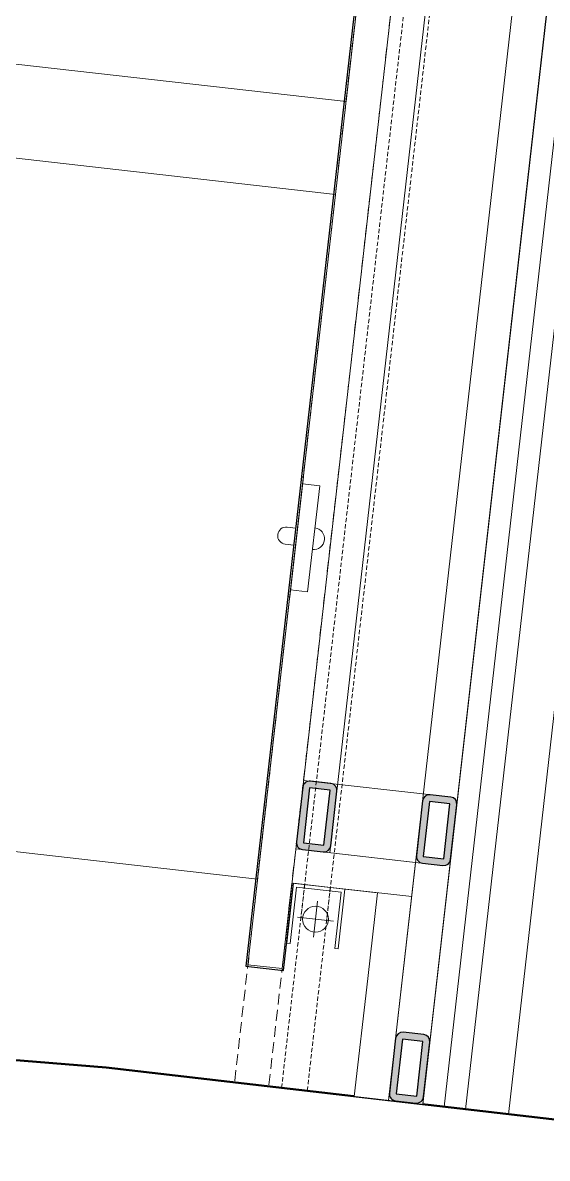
# Model space of a CAD drawing. Header units: millimetres. Extents: x 26282 to 30760, y 1404 to 4574.
# Drawn here: x 29411.3 to 29441.7, y 3490.5 to 3556.4 of the extents above; entities that cross this region are included whole.
import ezdxf

# ---------------------------------------------------------------- set-up
doc = ezdxf.new("R2010")
doc.units = ezdxf.units.MM
doc.header["$LTSCALE"] = 0.25
doc.set_wipeout_variables(frame=1)
doc.linetypes.add('01-2BASEMENT$0$HIDDEN', pattern=[0.375, 0.25, -0.125])
doc.linetypes.add('HIDDEN', pattern=[0.375, 0.25, -0.125])
for name, color, linetype, lineweight in [('AB-DUV', 4, 'Continuous', 50), ('FURNITURE (3RDF)', 43, 'Continuous', 20), ('HIDDEN (3RDF)', 145, 'HIDDEN', 13), ('ID-ALCIPAN', 124, 'Continuous', 20), ('ID-HATCH', 252, 'Continuous', 18), ('LIGHTENING FIXTURE (3RDF)', 50, 'Continuous', 20), ('METAL PROFILE (3RDF)', 251, 'Continuous', 18), ('MIRROR (3RDF)', 150, 'Continuous', 9), ('WALL CLADDING (3RDF)', 43, 'Continuous', 13), ('WALLPAPER (3RDF)', 63, 'Continuous', 13)]:
    doc.layers.add(name, color=color, linetype=linetype, lineweight=lineweight)
for name, color, linetype in [('ID-PROFIL', 145, 'Continuous'), ('LEATHER (3RDF)', 57, 'Continuous'), ('WIPEOUT(3RDF)', 250, 'Continuous')]:
    doc.layers.add(name, color=color, linetype=linetype)
doc.linetypes.add('BATTING', pattern='A,0.0001,-0.1,[134,ltypeshp.shx,S=0.1,R=0,X=-0.1,Y=0],-0.2,[134,ltypeshp.shx,S=0.1,R=180,X=0.1,Y=0],-0.1', length=0.4001000000000002)

# ---------------------------------------------------------------- blocks, each defined once
blk = doc.blocks.new('A$C4A193E75')
for p, q in [((198.9999931202255, 158.172216008119), (198.9999931202255, 8.172216008759277)), ((198.9999931202255, 8.172216008759277), (78.10612075170502, 8.172216008752002))]:
    blk.add_line(p, q)
blk = doc.blocks.new('20x40 profil')
at = {"layer": 'METAL PROFILE (3RDF)'}
h = blk.add_hatch(color=256, dxfattribs=at)
edge = h.paths.add_edge_path()
edge.add_line((-1.600000000011276, 2), (1.599999999989448, 2))
edge.add_arc((1.599999999989448, 1.599999999998543), 0.3999999999978172, 359.999999999479, 449.9999999994789, ccw=False)
edge.add_line((1.999999999979991, 1.599999999998543), (1.999999999979991, 0.4000000000014552))
edge.add_arc((1.599999999989448, 0.3999999999941792), 0.3999999999978172, 270.0000000005211, 360.00000000052114, ccw=False)
edge.add_line((1.599999999989448, 0), (-1.600000000011276, -7e-16))
edge.add_arc((-1.600000000011276, 0.4000000000014552), 0.4000000000050933, 180.0000000005211, 270.0000000005211, ccw=False)
edge.add_line((-2.000000000020007, 0.4000000000014552), (-2.000000000020008, 1.599999999998543))
edge.add_arc((-1.600000000011276, 1.599999999991267), 0.4000000000050933, 89.99999999947897, 179.999999999479, ccw=False)
h.paths.add_polyline_path([(-1.600000000011276, 1.599999999998543), (1.599999999989448, 1.599999999998543), (1.599999999989448, 0.4000000000014552), (-1.600000000011276, 0.4000000000014552)], flags=16)
at = {"layer": 'ID-PROFIL'}
blk.add_lwpolyline([(1.599999999998543, 2), (-1.599999999998543, 2, 0.4142135623730951), (-1.999999999992724, 1.599999999998543), (-1.999999999992724, 0.4000000000014552, 0.4142135623730657), (-1.599999999998543, 0), (1.599999999998543, 0, 0.4142135623730951), (2.000000000007275, 0.4000000000014552), (2.000000000007275, 1.599999999998543, 0.4142135623731246)], format="xyb", close=True, dxfattribs=at)
blk.add_lwpolyline([(1.599999999998543, 1.599999999998543), (-1.599999999998543, 1.599999999998543), (-1.599999999998543, 0.4000000000014552), (1.599999999998543, 0.4000000000014552)], close=True, dxfattribs=at)
blk = doc.blocks.new('ODA214')
at = {"layer": 'FURNITURE (3RDF)', "rotation": 90}
blk.add_blockref('A$C4A193E75', (258.6605950875801, 1.000004625633664, 1.04627802656e-05), dxfattribs=at)
blk.add_wipeout([(42.71563027318781, 206.9142627660439), (55.48885502108395, 207.0002152553367), (55.4888550210854, 201.99996683358117), (50.48885502108784, 201.99996224146165), (50.48885685795621, 199.99996683364972), (300.9147998131308, 199.99973357401757), (300.9147998131308, 201.99996683364225), (295.914801650217, 201.99996683364128), (295.914801650217, 207.00021525533668), (307.790227350915, 207.00004781041645), (307.7993279136965, 211.00004781041926), (42.71563027318642, 210.91426276595791)]).dxf.layer = 'WIPEOUT(3RDF)'
at = {"layer": 'METAL PROFILE (3RDF)'}
h = blk.add_hatch(color=256, dxfattribs=at)
edge = h.paths.add_edge_path()
edge.add_line((290.3148016502036, 210.9999668336532), (293.5148016501989, 210.9999668336532))
edge.add_arc((293.5148016502008, 210.5999668336517), 0.3999999999978172, -5.210836206970271e-10, 89.99999999947892, ccw=False)
edge.add_line((293.9148016501968, 210.5999668336517), (293.9148016501968, 209.3999668336546))
edge.add_arc((293.5148016501998, 209.3999668336492), 0.3999999999978172, -89.99999999947892, 5.210836206970271e-10, ccw=False)
edge.add_line((293.5148016502008, 208.9999668336532), (290.3148016502036, 208.9999668336532))
edge.add_arc((290.3148016502036, 209.3999668336546), 0.4000000000050933, -179.99999999947886, -89.99999999947892, ccw=False)
edge.add_line((289.9148016501968, 209.3999668336528), (289.9148016501968, 210.5999668336499))
edge.add_arc((290.3148016502036, 210.5999668336444), 0.4000000000050933, -270.00000000052114, -180.00000000052103, ccw=False)
h.paths.add_polyline_path([(290.3148016502036, 210.5999668336517), (293.5148016502008, 210.5999668336517), (293.5148016502008, 209.3999668336546), (290.3148016502036, 209.3999668336546)], flags=16)
h = blk.add_hatch(color=256, dxfattribs=at)
edge = h.paths.add_edge_path()
edge.add_line((304.1902273509013, 211.0000478104193), (307.3902273508984, 211.0000478104193))
edge.add_arc((307.3902273509002, 210.6000478104197), 0.3999999999978172, -5.210836206970271e-10, 89.99999999947892, ccw=False)
edge.add_line((307.7902273508926, 210.6000478104197), (307.7902273508926, 209.4000478104226))
edge.add_arc((307.3902273509002, 209.4000478104153), 0.3999999999978172, -89.99999999947892, 5.210836206970271e-10, ccw=False)
edge.add_line((307.3902273509002, 209.0000478104193), (304.1902273509013, 209.0000478104193))
edge.add_arc((304.1902273509013, 209.4000478104208), 0.4000000000050933, -179.99999999947886, -89.99999999947892, ccw=False)
edge.add_line((303.7902273508944, 209.4000478104226), (303.7902273508944, 210.6000478104197))
edge.add_arc((304.1902273509013, 210.6000478104124), 0.4000000000050933, -270.00000000052114, -180.00000000052103, ccw=False)
h.paths.add_polyline_path([(304.1902273509013, 210.6000478104197), (307.3902273509002, 210.6000478104197), (307.3902273509002, 209.4000478104208), (304.1902273509013, 209.4000478104208)], flags=16)
h = blk.add_hatch(color=256, dxfattribs=at)
edge = h.paths.add_edge_path()
edge.add_line((290.3148016502036, 203.9999668336477), (293.5148016501989, 203.9999668336477))
edge.add_arc((293.5148016502008, 203.5999668336517), 0.3999999999978172, -5.210836206970271e-10, 89.99999999947892, ccw=False)
edge.add_line((293.9148016501968, 203.5999668336517), (293.9148016501968, 202.3999668336546))
edge.add_arc((293.5148016502017, 202.3999668336455), 0.3999999999978172, -89.99999999947892, 5.210836206970271e-10, ccw=False)
edge.add_line((293.5148016502008, 201.9999668336514), (290.3148016502036, 201.9999668336514))
edge.add_arc((290.3148016502028, 202.3999668336528), 0.4000000000050933, -179.99999999947886, -89.99999999947892, ccw=False)
edge.add_line((289.9148016501968, 202.3999668336546), (289.9148016501968, 203.5999668336535))
edge.add_arc((290.3148016502036, 203.5999668336426), 0.4000000000050933, -270.00000000052114, -180.00000000052103, ccw=False)
h.paths.add_polyline_path([(290.3148016502036, 203.5999668336517), (293.5148016502008, 203.5999668336517), (293.5148016502008, 202.3999668336528), (290.3148016502028, 202.3999668336528)], flags=16)
at = {"layer": 'HIDDEN (3RDF)', "ltscale": 10, "elevation": -3.660491e-10}
blk.add_lwpolyline([(42.70577031536141, 201.9999780690723), (307.7902272782967, 202.0000478104412)], dxfattribs=at)
at = {"layer": 'LIGHTENING FIXTURE (3RDF)'}
for p, q in [((297.8458638819211, 202.5502150726242, -2.269327598100562), (297.845863881922, 204.6502150726155, -2.269327598100562)), ((296.7958638819237, 203.6002150726254, -2.269327598100562), (298.8958638819149, 203.6002150726235, -2.269327598100562))]:
    blk.add_line(p, q, dxfattribs=at)
at = {"layer": 'LIGHTENING FIXTURE (3RDF)', "linetype": '01-2BASEMENT$0$HIDDEN', "ltscale": 4}
for p, q in [((55.48885502108351, 204.250215072625, -2.269327598100562), (297.8458638819211, 204.2502150726268, -2.269327598100562)), ((55.4888550210826, 202.7502150726286, -2.269327598100562), (297.8458638819211, 202.7502150726268, -2.269327598100562))]:
    blk.add_line(p, q, dxfattribs=at)
at = {"layer": 'LIGHTENING FIXTURE (3RDF)', "color": 252, "linetype": '01-2BASEMENT$0$HIDDEN', "ltscale": 4}
for p, q in [((307.7902273109803, 204.2502960493912, -3.1158343035e-06), (295.914471204811, 204.250215072625, -3.1159036933e-06)), ((307.7902272891943, 202.750296049393, -3.1158343035e-06), (295.914471204811, 202.7502150726268, -3.1159036933e-06))]:
    blk.add_line(p, q, dxfattribs=at)
at = {"layer": 'LIGHTENING FIXTURE (3RDF)', "elevation": -3.1159036934e-06}
blk.add_lwpolyline([(272.8206822886896, 200.9997166693956), (279.0089210117494, 200.9997166693938)], dxfattribs=at)
at = {"layer": 'LIGHTENING FIXTURE (3RDF)'}
blk.add_circle((297.845863881912, 203.6002150726235, -2.269327598100562), 0.7499999999993178, dxfattribs=at)
blk.add_arc((275.9148016502204, 200.9997166693956, -3.1159036934e-06), 0.6287243033837057, 0, 180, dxfattribs=at)
at = {"layer": 'METAL PROFILE (3RDF)'}
for p, q in [((42.71563027318734, 210.914262766044, 1.35901642974e-05), (307.7976736761693, 211.0000478104157)), ((42.71981502567633, 208.9999780874605), (307.8134857262185, 209.0000479219161))]:
    blk.add_line(p, q, dxfattribs=at)
for points, elevation in [([(289.9148016502167, 209.9999668336532), (289.9148016502167, 201.9999668336532)], -3.660491e-10), ([(293.9148016502167, 209.9999668336532), (293.9148016502167, 201.9999668336532)], -3.660491e-10), ([(57.48885502108349, 203.9999668336514), (293.9148016502167, 203.9999668336495)], -3.1159036932e-06)]:
    blk.add_lwpolyline(points, dxfattribs=dict(at, elevation=elevation))
at = {"layer": 'MIRROR (3RDF)', "color": 8, "extrusion": (0, -3.122006662e-07, 0.9999999999999514), "elevation": -2.269393349558893}
blk.add_lwpolyline([(296.1148018328286, 202.300214364148), (296.1148042082505, 204.9002143640648), (299.4148042083189, 204.9002113489753), (299.4148043910218, 205.1002113489852), (295.9148043913565, 205.1002145467449), (295.9148016502086, 202.1002145468284), (299.4148016503359, 202.1002113490979), (299.414801833057, 202.3002113491222)], close=True, dxfattribs=at)
at = {"layer": 'WALL CLADDING (3RDF)', "ltscale": 0.25}
for p, q in [((293.9148016502177, 208.9999668336495, -3.1159036933e-06), (307.8134857325013, 209.0000503538704, 8.8264221254e-06)), ((300.9148016502186, 206.9999668336495), (307.8083176533965, 207.0001609665196)), ((52.48885502108349, 201.9999668336532, -3.1159036933e-06), (298.9148016502168, 201.9999668336514, -3.1159036933e-06))]:
    blk.add_line(p, q, dxfattribs=at)
at = {"layer": 'WALL CLADDING (3RDF)'}
for points, elevation in [([(293.9148016502167, 201.9999668336532), (293.9148016502177, 208.9999668336495)], -3.1159036933e-06), ([(295.9148016502167, 201.999966833655), (295.9148016502167, 208.9999668336495)], -3.1159036933e-06), ([(295.9148016502167, 202.0002152553388), (295.9148016502167, 207.0002152553388), (300.9148016502186, 207.0002152553406)], -2.269330253737145), ([(295.9148016502167, 207.0002152553388), (300.9148017833559, 207.0002152553406)], -2.269330253737145)]:
    blk.add_lwpolyline(points, dxfattribs=dict(at, elevation=elevation))
at = {"layer": 'METAL PROFILE (3RDF)', "color": 4}
for p in [(291.9148016502095, 208.9999668336532), (305.7902273509071, 209.0000478104212), (291.9148016502095, 201.9999668336532, -3.1159036932e-06)]:
    blk.add_blockref('20x40 profil', p, dxfattribs=at)
blk.add_wipeout([(295.91480165021864, 199.999807695196), (295.91480165021864, 154.9998076952051), (255.91480165021852, 154.9998076952051), (255.91480165020573, 199.9998076951845)]).translate(0, 0, -3.1159036933e-06).dxf.layer = 'WIPEOUT(3RDF)'
at = {"layer": 'FURNITURE (3RDF)', "elevation": -3.1159036933e-06}
blk.add_lwpolyline([(255.9148016502186, 154.9998076952033), (255.9148016502186, 199.9998076952051), (295.9148016502204, 199.9998076952015), (295.9148016502204, 154.9998076952033)], close=True, dxfattribs=at)
at = {"layer": 'HIDDEN (3RDF)', "ltscale": 10, "elevation": -3.660491e-10}
blk.add_lwpolyline([(42.70175749099599, 199.9999531485809), (307.7902272492456, 199.9997249177322)], dxfattribs=at)
at = {"layer": 'LEATHER (3RDF)', "elevation": -2.269330253733029}
blk.add_lwpolyline([(55.48885502108351, 202.1002284532606), (50.38885492925146, 202.1002284532624), (50.38885695000136, 199.8997336658649), (301.0147997210934, 199.8995218506607), (301.0148017420633, 202.0999668336462), (295.9148016502167, 202.0999668336444)], dxfattribs=at)
at = {"layer": 'LIGHTENING FIXTURE (3RDF)', "elevation": -3.1159036934e-06}
for points in [[(272.8206822886896, 199.9997166693938), (272.8206822886896, 200.9997166693956)], [(279.0089210117494, 199.9997166693938), (279.0089210117494, 200.9997166693938)], [(275.4148016502195, 199.8997106131173), (275.4148016502204, 199.3997106131173)], [(276.4148016502204, 199.8997106131173), (276.4148016502195, 199.3997106131173)]]:
    blk.add_lwpolyline(points, dxfattribs=at)
blk.add_lwpolyline([(272.4148015581814, 199.9997170421702), (279.4148016502204, 199.9997106131177), (279.4148016502204, 199.8997106131173), (272.4148016502204, 199.8997106131173)], close=True, dxfattribs=at)
at = {"layer": 'LIGHTENING FIXTURE (3RDF)'}
blk.add_arc((275.9148016502204, 199.3997106131173, -3.1159036934e-06), 0.5, 180, 0, dxfattribs=at)
at = {"layer": 'WALL CLADDING (3RDF)', "ltscale": 0.25}
blk.add_line((50.48885502108351, 199.9999668336477, -3.1159036933e-06), (300.9148016502186, 199.9999668336495, -3.1159036933e-06), dxfattribs=at)
at = {"layer": 'WALL CLADDING (3RDF)'}
for points, elevation in [([(300.9148016502186, 199.9999668336495), (300.9148016502186, 202.0002152553388), (295.9148016502167, 202.0002152553388)], -2.269330564006402), ([(295.9148016502167, 201.9999668336459), (300.9148016502186, 201.9999668336441), (300.9147998131321, 199.9997335740209)], -3.1159036933e-06)]:
    blk.add_lwpolyline(points, dxfattribs=dict(at, elevation=elevation))
blk = doc.blocks.new('A$C187D15ED')
at = {"layer": 'FURNITURE (3RDF)', "rotation": 263.5163743246378}
blk.add_blockref('ODA214', (9689.167758369711, 3618.282909184129, -1.35783154311e-05), dxfattribs=at)
at = {"layer": 'AB-DUV'}
for p, q in [((9845.686443919994, 3290.743190876717, 1.38812197e-08), (9704.981754872613, 3302.371945774229, 1.38812197e-08)), ((9845.686443919994, 3290.743190876717, 1.38812197e-08), (9704.981754872613, 3302.371945774229, 1.38812197e-08)), ((9988.725959316855, 3274.112780398026, 1.38812197e-08), (9845.686443919994, 3290.743190876717, 1.38812197e-08)), ((9988.725959316855, 3274.112780398026, 1.38812197e-08), (9845.686443919994, 3290.743190876717, 1.38812197e-08))]:
    blk.add_line(p, q, dxfattribs=at)
at = {"layer": 'ID-ALCIPAN', "ltscale": 0.25}
for p, q in [((9865.301486120705, 3288.456778547574), (9895.528548284772, 3554.449226546843)), ((9866.54311924232, 3288.312355175462), (9896.770284686285, 3554.305712018348)), ((9864.059842850864, 3288.601203100101), (9894.004534722562, 3552.108723667665))]:
    blk.add_line(p, q, dxfattribs=at)
at = {"layer": 'ID-HATCH', "linetype": 'BATTING', "lineweight": 0, "ltscale": 4.5}
blk.add_line((9869.026380749112, 3288.023508982154), (9899.26030865408, 3554.076306983939), dxfattribs=at)
at = {"layer": 'WALLPAPER (3RDF)'}
blk.add_line((9863.960482353104, 3288.612494312835), (9893.893578678533, 3552.01797630616), dxfattribs=at)

msp = doc.modelspace()

# ---------------------------------------------------------------- block references
at = {"layer": 'AB-DUV', "ltscale": 100}
msp.add_blockref('A$C187D15ED', (19570.42390626811, 205.0275163953916, 5.126401409773051), dxfattribs=at)

# ---------------------------------------------------------------- next in the draw order: wipeouts: each hides what was drawn before it
msp.add_wipeout([(29460.359120954534, 3757.503391838653), (29459.002180615316, 3744.8021568118343), (29454.033912947518, 3745.3667811651544), (29454.598504686488, 3750.3348025185987), (29452.611300707926, 3750.5606386956206), (29424.333156690718, 3501.7364045945487), (29426.32059679242, 3501.5105397343564), (29426.885192886693, 3506.4785587439287), (29431.853460554434, 3505.913934390614), (29430.512329894074, 3494.1144808374756), (29434.48571893318, 3493.653761438997), (29464.333537622377, 3757.051714797288)]).translate(0, 0, 5.126387831091572).dxf.layer = 'WIPEOUT(3RDF)'

# ---------------------------------------------------------------- next in the draw order: hatches: boundary and pattern name
at = {"layer": 'METAL PROFILE (3RDF)'}
h = msp.add_hatch(color=256, dxfattribs=at)
edge = h.paths.add_edge_path()
edge.add_line((29436.45997824746, 3511.02646873594), (29436.09863661436, 3507.846935401602))
edge.add_arc((29435.70119494757, 3507.892103105738), 0.3999999999978172, -96.4836256758831, -6.483625675883388, ccw=False)
edge.add_line((29435.65602724343, 3507.494661438951), (29434.46370224306, 3507.630164551363))
edge.add_arc((29434.50886994719, 3508.027606218153), 0.3999999999978172, -186.48362567484116, -96.48362567484122, ccw=False)
edge.add_line((29434.1114282804, 3508.072773922289), (29434.4727699135, 3511.25230725663))
edge.add_arc((29434.8702115803, 3511.207139552491), 0.4000000000050933, -276.48362567484116, -186.48362567484116, ccw=False)
edge.add_line((29434.91537928443, 3511.604581219291), (29436.10770428482, 3511.469078106877))
edge.add_arc((29436.06253658066, 3511.071636440079), 0.4000000000050933, -366.4836256758832, -276.4836256758832, ccw=False)
h.paths.add_polyline_path([(29436.06253658067, 3511.071636440079), (29435.70119494757, 3507.892103105738), (29434.50886994719, 3508.027606218153), (29434.8702115803, 3511.207139552491)], flags=16)
h = msp.add_hatch(color=256, dxfattribs=at)
edge = h.paths.add_edge_path()
edge.add_line((29436.45997824746, 3511.026468735946), (29436.09863661436, 3507.846935401602))
edge.add_arc((29435.70119494757, 3507.892103105742), 0.3999999999978172, 263.5163743241168, 353.5163743241167, ccw=False)
edge.add_line((29435.65602724343, 3507.494661438958), (29434.46370224306, 3507.63016455137))
edge.add_arc((29434.50886994718, 3508.027606218153), 0.3999999999978172, 173.5163743251589, 263.51637432515895, ccw=False)
edge.add_line((29434.1114282804, 3508.072773922291), (29434.4727699135, 3511.252307256632))
edge.add_arc((29434.87021158029, 3511.207139552496), 0.4000000000050933, 83.51637432515889, 173.5163743251589, ccw=False)
edge.add_line((29434.91537928443, 3511.604581219299), (29436.10770428482, 3511.469078106886))
edge.add_arc((29436.06253658066, 3511.071636440084), 0.4000000000050933, -6.483625675883388, 83.51637432411673, ccw=False)
h.paths.add_polyline_path([(29436.06253658067, 3511.071636440084), (29435.70119494757, 3507.892103105742), (29434.50886994719, 3508.027606218153), (29434.87021158029, 3511.207139552496)], flags=16)
h = msp.add_hatch(color=256, dxfattribs=at)
edge = h.paths.add_edge_path()
edge.add_line((29434.89325589924, 3497.239778797246), (29434.53191426613, 3494.060245462906))
edge.add_arc((29434.13447259934, 3494.105413167042), 0.3999999999978172, -96.4836256758831, -6.483625675883388, ccw=False)
edge.add_line((29434.0893048952, 3493.707971500259), (29432.89697989483, 3493.843474612671))
edge.add_arc((29432.94214759897, 3494.240916279457), 0.3999999999978172, -186.48362567484116, -96.48362567484122, ccw=False)
edge.add_line((29432.54470593217, 3494.286083983593), (29432.90604756527, 3497.465617317936))
edge.add_arc((29433.30348923207, 3497.420449613796), 0.4000000000050933, -276.48362567484116, -186.48362567484116, ccw=False)
edge.add_line((29433.3486569362, 3497.817891280596), (29434.54098193658, 3497.682388168184))
edge.add_arc((29434.49581423243, 3497.284946501384), 0.4000000000050933, -366.4836256758832, -276.4836256758832, ccw=False)
h.paths.add_polyline_path([(29434.49581423243, 3497.284946501382), (29434.13447259934, 3494.105413167042), (29432.94214759897, 3494.240916279457), (29433.30348923207, 3497.420449613796)], flags=16)
h = msp.add_hatch(color=256, dxfattribs=at)
edge = h.paths.add_edge_path()
edge.add_line((29434.89325589924, 3497.239778797251), (29434.53191426613, 3494.06024546291))
edge.add_arc((29434.13447259934, 3494.105413167048), 0.3999999999978172, 263.5163743241168, 353.5163743241167, ccw=False)
edge.add_line((29434.0893048952, 3493.707971500263), (29432.89697989483, 3493.843474612677))
edge.add_arc((29432.94214759897, 3494.240916279458), 0.3999999999978172, 173.5163743251589, 263.51637432515895, ccw=False)
edge.add_line((29432.54470593217, 3494.286083983598), (29432.90604756527, 3497.46561731794))
edge.add_arc((29433.30348923207, 3497.420449613802), 0.4000000000050933, 83.51637432515889, 173.5163743251589, ccw=False)
edge.add_line((29433.3486569362, 3497.817891280602), (29434.54098193658, 3497.68238816819))
edge.add_arc((29434.49581423243, 3497.28494650139), 0.4000000000050933, -6.483625675883388, 83.51637432411673, ccw=False)
h.paths.add_polyline_path([(29434.49581423243, 3497.284946501389), (29434.13447259934, 3494.105413167048), (29432.94214759897, 3494.240916279458), (29433.30348923207, 3497.420449613802)], flags=16)

# ---------------------------------------------------------------- next in the draw order: linework, layer by layer
at = {"layer": 'FURNITURE (3RDF)'}
msp.add_line((29446.96542235561, 3700.880901578656, 5.126398294237887), (29430.02753330407, 3551.840276532041, 5.126398294237887), dxfattribs=at)
at = {"layer": 'ID-PROFIL'}
for points, elevation in [([(29436.09863661436, 3507.846935401592), (29436.45997824746, 3511.026468735932, 0.4142135623730951), (29436.10770428482, 3511.469078106858), (29434.91537928443, 3511.604581219271, 0.4142135623730657), (29434.4727699135, 3511.252307256621), (29434.1114282804, 3508.072773922285, 0.4142135623730951), (29434.46370224305, 3507.630164551345), (29435.65602724343, 3507.494661438933, 0.4142135623731246)], 5.126387831091572), ([(29434.53191426613, 3494.060245462899), (29434.89325589924, 3497.23977879724, 0.4142135623730951), (29434.54098193658, 3497.682388168165), (29433.3486569362, 3497.817891280576, 0.4142135623730657), (29432.90604756527, 3497.465617317926), (29432.54470593217, 3494.286083983588, 0.4142135623730951), (29432.89697989483, 3493.84347461265), (29434.0893048952, 3493.707971500236, 0.4142135623731246)], 5.126387831230351)]:
    msp.add_lwpolyline(points, format="xyb", close=True, dxfattribs=dict(at, elevation=elevation))
for points, elevation in [([(29435.70119494757, 3507.892103105731), (29436.06253658067, 3511.071636440071), (29434.87021158029, 3511.207139552484), (29434.50886994719, 3508.027606218143)], 5.126387831091572), ([(29434.13447259934, 3494.105413167038), (29434.49581423243, 3497.284946501378), (29433.30348923207, 3497.420449613788), (29432.94214759897, 3494.240916279449)], 5.126387831230351)]:
    msp.add_lwpolyline(points, close=True, dxfattribs=dict(at, elevation=elevation))
at = {"layer": 'LIGHTENING FIXTURE (3RDF)', "color": 252, "linetype": '01-2BASEMENT$0$HIDDEN', "ltscale": 4}
msp.add_line((29427.78016509067, 3494.424980812139, 5.126384715623316), (29429.12108622734, 3506.224790709123, 5.126384715553927), dxfattribs=at)
at = {"layer": 'LIGHTENING FIXTURE (3RDF)'}
for p, q in [((29428.37571730963, 3505.422432791621, 2.857060233357058), (29428.13858686291, 3503.335864040969, 2.857060233357058)), ((29427.21386771093, 3504.497713639653, 2.857060233357058), (29429.30043646159, 3504.260583192931, 2.857060233357058))]:
    msp.add_line(p, q, dxfattribs=at)
msp.add_circle((29428.25715208627, 3504.379148416302, 2.857060233357058), 0.7499999999993177, dxfattribs=at)
at = {"layer": 'METAL PROFILE (3RDF)'}
for p, q in [((29462.43102384987, 3757.263716419759, 5.126387831110859), (29432.49691202029, 3493.865532685577, 5.126387831230542)), ((29464.33353762246, 3757.051714797278, 5.126401421621918), (29434.48590572845, 3493.655405096297, 5.126387831230351))]:
    msp.add_line(p, q, dxfattribs=at)
at = {"layer": 'WALL CLADDING (3RDF)', "ltscale": 0.25}
for p, q in [((29434.06626057627, 3507.675332255481, 5.126384715553927), (29432.49691443597, 3493.865532404721, 5.126396657879745)), ((29431.28861741989, 3500.945941607296, 5.126387831091572), (29430.51039958286, 3494.096493460043, 5.126387831424281))]:
    msp.add_line(p, q, dxfattribs=at)
at = {"layer": 'WALL CLADDING (3RDF)', "elevation": 2.857057577720475}
msp.add_lwpolyline([(29431.85346055443, 3505.913934390614), (29431.28886423768, 3500.945913423418)], dxfattribs=at)

# ---------------------------------------------------------------- next in the draw order: wipeouts: each hides what was drawn before it
msp.add_wipeout([(29424.897826432105, 3506.70441523441), (29380.185638917937, 3511.7857819498918), (29384.7024093317, 3551.5299486291588), (29429.414596845858, 3546.448581913691)]).translate(0, 0, 5.126384715553927).dxf.layer = 'WIPEOUT(3RDF)'

# ---------------------------------------------------------------- next in the draw order: hatches: boundary and pattern name
at = {"layer": 'METAL PROFILE (3RDF)'}
h = msp.add_hatch(color=256, dxfattribs=at)
edge = h.paths.add_edge_path()
edge.add_line((29429.50474907859, 3511.816903558351), (29429.14340744549, 3508.637370224013))
edge.add_arc((29428.7459657787, 3508.682537928149), 0.3999999999978172, -96.4836256758831, -6.483625675883388, ccw=False)
edge.add_line((29428.70079807456, 3508.28509626136), (29427.50847307419, 3508.420599373771))
edge.add_arc((29427.55364077831, 3508.81804104056), 0.3999999999978172, -186.48362567484116, -96.48362567484122, ccw=False)
edge.add_line((29427.15619911154, 3508.863208744699), (29427.51754074463, 3512.042742079037))
edge.add_arc((29427.91498241142, 3511.997574374902), 0.4000000000050933, -276.48362567484116, -186.48362567484116, ccw=False)
edge.add_line((29427.96015011556, 3512.395016041699), (29429.15247511594, 3512.259512929286))
edge.add_arc((29429.10730741179, 3511.86207126249), 0.4000000000050933, -366.4836256758832, -276.4836256758832, ccw=False)
h.paths.add_polyline_path([(29429.1073074118, 3511.862071262486), (29428.7459657787, 3508.682537928149), (29427.55364077832, 3508.81804104056), (29427.91498241142, 3511.997574374902)], flags=16)
h = msp.add_hatch(color=256, dxfattribs=at)
edge = h.paths.add_edge_path()
edge.add_line((29429.50474907859, 3511.816903558354), (29429.14340744549, 3508.637370224012))
edge.add_arc((29428.7459657787, 3508.682537928149), 0.3999999999978172, 263.5163743241168, 353.5163743241167, ccw=False)
edge.add_line((29428.70079807456, 3508.285096261367), (29427.50847307419, 3508.420599373778))
edge.add_arc((29427.55364077831, 3508.818041040564), 0.3999999999978172, 173.5163743251589, 263.51637432515895, ccw=False)
edge.add_line((29427.15619911154, 3508.8632087447), (29427.51754074463, 3512.042742079044))
edge.add_arc((29427.91498241142, 3511.997574374905), 0.4000000000050933, 83.51637432515889, 173.5163743251589, ccw=False)
edge.add_line((29427.96015011556, 3512.395016041706), (29429.15247511594, 3512.259512929293))
edge.add_arc((29429.10730741179, 3511.862071262492), 0.4000000000050933, -6.483625675883388, 83.51637432411673, ccw=False)
h.paths.add_polyline_path([(29429.1073074118, 3511.862071262491), (29428.7459657787, 3508.682537928149), (29427.55364077832, 3508.818041040562), (29427.91498241142, 3511.997574374905)], flags=16)

# ---------------------------------------------------------------- next in the draw order: linework, layer by layer
at = {"layer": 'FURNITURE (3RDF)'}
msp.add_line((29430.02753330407, 3551.840276532041, 5.126398294237887), (29309.90687795616, 3565.491523180017, 5.126398294237887), dxfattribs=at)
at = {"layer": 'FURNITURE (3RDF)', "elevation": 5.126384715553927}
msp.add_lwpolyline([(29384.7024093317, 3551.52994862916), (29429.41459684588, 3546.448581913676), (29424.89782643212, 3506.704415234408), (29380.18563891794, 3511.785781949889)], close=True, dxfattribs=at)
at = {"layer": 'HIDDEN (3RDF)', "ltscale": 10, "elevation": 5.126387831091572}
for points in [[(29453.49060061112, 3758.29793462064), (29423.55677990915, 3494.904952221706)], [(29455.47738058103, 3758.068106126935), (29425.54430906739, 3494.679077211346)]]:
    msp.add_lwpolyline(points, dxfattribs=at)
at = {"layer": 'ID-PROFIL', "elevation": 5.126384715553927}
msp.add_lwpolyline([(29429.14340744549, 3508.637370224003), (29429.50474907859, 3511.816903558341, 0.4142135623730951), (29429.15247511594, 3512.259512929266), (29427.96015011556, 3512.395016041679, 0.4142135623730657), (29427.51754074463, 3512.04274207903), (29427.15619911154, 3508.863208744692, 0.4142135623730951), (29427.50847307418, 3508.420599373752), (29428.70079807456, 3508.285096261338, 0.4142135623731246)], format="xyb", close=True, dxfattribs=at)
msp.add_lwpolyline([(29428.7459657787, 3508.682537928142), (29429.1073074118, 3511.862071262479), (29427.91498241142, 3511.997574374892), (29427.55364077832, 3508.818041040554)], close=True, dxfattribs=at)
at = {"layer": 'LEATHER (3RDF)', "elevation": 2.857057577724589}
msp.add_lwpolyline([(29454.13353331062, 3745.35545969722), (29454.70942154873, 3750.42284104007), (29452.52300053038, 3750.67131727603), (29424.22229398916, 3501.648360102978), (29426.40866506526, 3501.399885475028), (29426.98455330339, 3506.467266817893)], dxfattribs=at)
at = {"layer": 'LIGHTENING FIXTURE (3RDF)', "linetype": '01-2BASEMENT$0$HIDDEN', "ltscale": 4}
for p, q in [((29454.7793627241, 3745.282063688929, 2.857060233357058), (29427.41258854433, 3504.475129787584, 2.857060233357058)), ((29456.26976897457, 3745.112684798412, 2.857060233357058), (29428.90299479481, 3504.305750897069, 2.857060233357058))]:
    msp.add_line(p, q, dxfattribs=at)
at = {"layer": 'LIGHTENING FIXTURE (3RDF)', "color": 252, "linetype": '01-2BASEMENT$0$HIDDEN', "ltscale": 4}
msp.add_line((29426.28975884263, 3494.5943597243, 5.126384715623316), (29427.63067997686, 3506.394169599641, 5.126384715553927), dxfattribs=at)
at = {"layer": 'LIGHTENING FIXTURE (3RDF)', "elevation": 5.126384715553927}
msp.add_lwpolyline([(29427.55133898737, 3530.054123486401), (29426.76089776662, 3523.098894952042), (29426.66153734992, 3523.110186878077), (29427.45197217233, 3530.065416046949)], close=True, dxfattribs=at)
for points in [[(29427.50550686509, 3529.650838743364), (29428.49911103207, 3529.537919483019)], [(29428.49911103207, 3529.537919483019), (29427.80033969263, 3523.389259701511)], [(29427.1132143913, 3527.084603546006), (29426.61641230781, 3527.141063176176)], [(29427.00029513095, 3526.090999379022), (29426.50349304746, 3526.147459009194)], [(29426.80673552565, 3523.502178961854), (29427.80033969263, 3523.389259701511)]]:
    msp.add_lwpolyline(points, dxfattribs=at)
at = {"layer": 'LIGHTENING FIXTURE (3RDF)'}
for centre, radius, start, end in [((29426.55995267763, 3526.644261092684, 5.126384715553927), 0.5, 83.51637432464575, 263.5163743246457), ((29428.14972536235, 3526.463589592265, 5.126384715553927), 0.6287243033837056, 263.5163743246457, 83.51637432464575)]:
    msp.add_arc(centre, radius, start, end, dxfattribs=at)
at = {"layer": 'METAL PROFILE (3RDF)'}
for points, elevation in [([(29455.79528276086, 3743.153734310496), (29429.09823974135, 3508.239928557202)], 5.126384715553927), ([(29435.51154178462, 3511.536829663065), (29427.56270844876, 3512.440183745817)], 5.126387831091572), ([(29435.05986474324, 3507.562412995137), (29427.11103140739, 3508.46576707789)], 5.126387831091572)]:
    msp.add_lwpolyline(points, dxfattribs=dict(at, elevation=elevation))
at = {"layer": 'MIRROR (3RDF)', "color": 8, "extrusion": (-3.102038829e-07, 3.525346830000001e-08, 0.9999999999999514), "elevation": 2.848052827905824}
msp.add_lwpolyline([(29427.16093780028, 3506.245933819624), (29429.74430836611, 3505.952341382509), (29429.37167181116, 3502.673447971864), (29429.57039262394, 3502.650863938258), (29429.96561321241, 3506.128478161274), (29426.98480102108, 3506.467238665913), (29426.58958043258, 3502.989624442438), (29426.78830124537, 3502.967040408811)], close=True, dxfattribs=at)
at = {"layer": 'WALL CLADDING (3RDF)', "ltscale": 0.25}
for p, q in [((29452.61130091533, 3750.560640520745, 5.126384715553927), (29424.33338825101, 3501.736376429705, 5.126384715553927)), ((29454.37267072862, 3748.347593666093, 5.126384715553927), (29426.54643510567, 3503.497746242982, 5.126384715553927))]:
    msp.add_line(p, q, dxfattribs=at)
at = {"layer": 'WALL CLADDING (3RDF)'}
for points, elevation in [([(29427.11103140739, 3508.46576707789), (29434.06626057627, 3507.675332255481)], 5.126384715553927), ([(29426.88519288669, 3506.478558743926), (29426.32059658497, 3501.510537909018), (29424.33315669072, 3501.736404594547)], 5.126384715553927), ([(29424.33338825101, 3501.736376429705), (29426.3208434178, 3501.510509857422), (29426.88543971952, 3506.478530692335)], 2.857057267451219), ([(29426.8851928867, 3506.478558743926), (29433.84042205557, 3505.688123921519)], 5.126384715553927), ([(29426.88543971952, 3506.478530692335), (29431.85346055443, 3505.913934390614), (29431.28886425272, 3500.945913555703)], 2.857057577720475)]:
    msp.add_lwpolyline(points, dxfattribs=dict(at, elevation=elevation))

doc.saveas('drawing.dxf')
